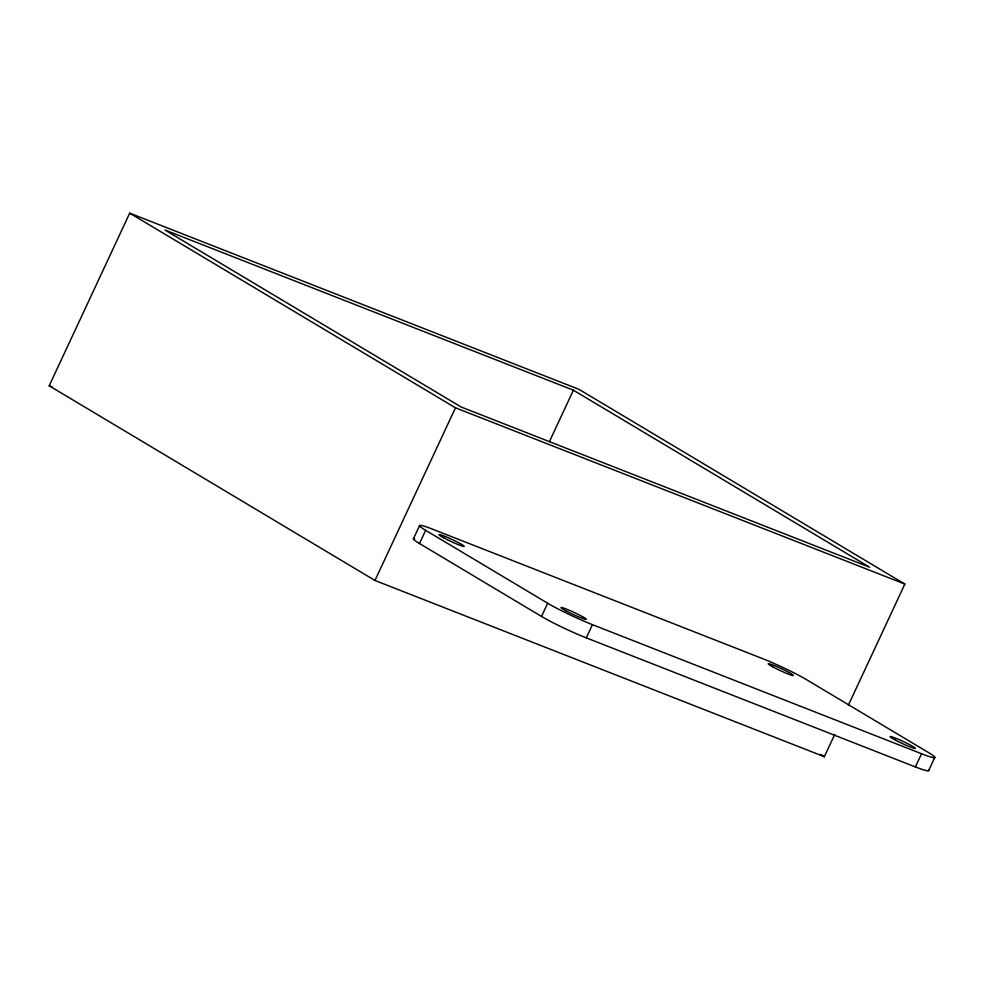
<?xml version="1.0" encoding="UTF-8"?>
<svg xmlns="http://www.w3.org/2000/svg" width="984" height="984" viewBox="0 0 984 984"><rect width="100%" height="100%" fill="white"/><g stroke="black" fill="none" stroke-linecap="round" stroke-linejoin="round"><path stroke-width="1.48" d="M834.739 734.433L824.346 756.708L374.978 580.462L49.2 385.789L129.703 213.147L579.072 389.393L904.849 584.066L848.368 705.196M374.978 580.462L455.481 407.819L129.703 213.147M413.415 538.789L419.578 525.591M928.49 770.14A35.35 2.829 25 0 1 915.378 766.93L586.292 637.866A35.35 2.829 25 0 1 541.532 616.451L419.479 543.525L425.642 530.327A35.35 2.829 25 0 1 432.837 529.294L761.923 658.357A35.35 2.829 25 0 1 806.683 679.76L928.736 752.699A35.35 2.829 25 0 1 921.541 753.732L592.454 624.668A35.35 2.829 25 0 1 547.694 603.254L425.642 530.327M549.392 441.693L573.401 390.205L164.943 230.01L461.152 407.007L869.61 567.202L573.401 390.205M541.532 616.451L547.694 603.254M586.292 637.866L592.454 624.668M915.378 766.93L921.541 753.732M928.65 770.62L934.8 757.422M455.481 407.819L904.849 584.066M49.2 385.789L52.066 386.921M820.398 754.334L824.346 756.708M419.479 543.525A35.35 2.829 25 0 1 414.744 538.605M895.711 740.275A13.911 1.119 25 0 0 915.354 748.418A13.911 1.119 25 0 0 897.211 738.836A13.911 1.119 25 0 0 895.711 740.275M773.08 667.029A13.911 1.119 25 0 0 793.227 675.528A13.911 1.119 25 0 0 775.798 666.18A13.911 1.119 25 0 0 773.08 667.029M444.301 538.137A13.911 1.119 25 0 0 464.177 546.44A13.911 1.119 25 0 0 446.367 536.969A13.911 1.119 25 0 0 444.301 538.137M565.702 610.72A13.911 1.119 25 0 0 586.132 619.403A13.911 1.119 25 0 0 569.183 610.215A13.911 1.119 25 0 0 565.702 610.72"/></g></svg>
